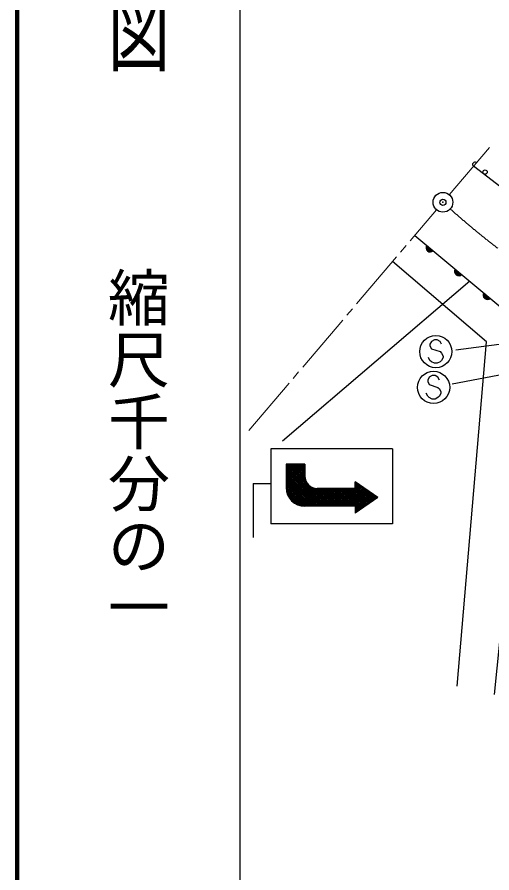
# Model space of a CAD drawing. Units: millimetres, scale not verified. Extents: x 40000 to 680000, y 20000 to 380000.
# Drawn here: x 40000 to 78374, y 242039 to 311148 of the extents above; entities that cross this region are included whole.
import ezdxf
from ezdxf.enums import TextEntityAlignment as Align

# ---------------------------------------------------------------- set-up
doc = ezdxf.new("R2010")
doc.units = ezdxf.units.MM
doc.header["$LTSCALE"] = 1000
doc.header["$PDMODE"] = 32
doc.header["$PDSIZE"] = 500
doc.linetypes.add('CHAIN', pattern=[18.5, 12, -1.5, 3.5, -1.5])
for name, color, linetype, lineweight in [('M-BGD', 7, 'Continuous', 25), ('M-BMK', 2, 'CHAIN', 13), ('M-BMK-HTXT', 7, 'Continuous', 13), ('M-BMK-SRVR', 3, 'Continuous', 25), ('M-STR-STRC', 7, 'Continuous', 25), ('M-TTL', 2, 'Continuous', 140), ('M-TTL-BAND', 7, 'Continuous', 25)]:
    doc.layers.add(name, color=color, linetype=linetype, lineweight=lineweight)
doc.layers.add('M-OTRS', color=6, linetype='Continuous')
doc.styles.add('@ＭＳ ゴシック', font='')
doc.styles.get('@ＭＳ ゴシック').set_extended_font_data('@MS Gothic')

msp = doc.modelspace()

# ---------------------------------------------------------------- linework, layer by layer
at = {"layer": 'M-BGD'}
for points in [[(87524, 291603), (82016, 295173), (76885, 299099)], [(72139, 293523), (81518, 285715), (78558, 256437)], [(75580, 257119), (77948, 284925), (70353, 291424)]]:
    msp.add_lwpolyline(points, dxfattribs=at)
msp.add_circle((77820, 298636), 175, dxfattribs=at)
for centre, radius, start, end in [((76999, 299248), 188, 52.58074, 232.58074), ((73405, 292539), 354, 149.01981, 311.42499), ((73405, 292539), 283, 151.24385, 309.20095), ((73405, 292539), 212, 154.99017, 305.45462), ((73405, 292539), 142, 162.7019, 297.74289), ((73405, 292539), 100, 173.01957, 287.42523), ((75711, 290620), 354, 149.01981, 311.42499), ((75711, 290620), 283, 151.24385, 309.20095), ((75711, 290620), 212, 154.99017, 305.45462), ((75711, 290620), 142, 162.7019, 297.74289), ((75711, 290620), 100, 173.01957, 287.42523), ((78016, 288701), 354, 149.01981, 311.42499), ((78016, 288701), 283, 151.24385, 309.20095), ((78016, 288701), 212, 154.99017, 305.45462), ((78016, 288701), 142, 162.7019, 297.74289), ((78016, 288701), 100, 173.01957, 287.42523)]:
    msp.add_arc(centre, radius, start, end, dxfattribs=at)
at = {"layer": 'M-BMK'}
msp.add_arc((118958, 344809), 65934, 228.19635, 232.52692, dxfattribs=at)
at = {"layer": 'M-BMK-HTXT'}
for p, q in [((74933, 296805), (78173, 300613)), ((71765, 293083), (73896, 295587)), ((70987, 292169), (71441, 292702)), ((67423, 287981), (70663, 291788)), ((66645, 287067), (67099, 287600)), ((63080, 282878), (66321, 286686)), ((62302, 281965), (62756, 282498)), ((58738, 277776), (61978, 281584))]:
    msp.add_line(p, q, dxfattribs=at)
at = {"layer": 'M-BMK-SRVR'}
msp.add_circle((74414, 296196), 800, dxfattribs=at)
at = {"layer": 'M-OTRS'}
msp.add_point((74414, 296196), dxfattribs=at)
at = {"layer": 'M-STR-STRC'}
for p, q in [((76584, 289822), (61444, 276906)), ((73486, 284963), (73368, 284727)), ((73722, 285081), (73486, 284963)), ((73958, 285081), (73722, 285081)), ((74195, 284963), (73958, 285081)), ((74313, 284727), (74195, 284963)), ((81449, 285025), (75455, 284262)), ((73368, 284727), (73368, 284609)), ((73368, 284609), (73486, 284372)), ((73486, 284372), (74195, 284136)), ((74195, 284136), (74313, 284018)), ((73368, 283427), (73249, 283663)), ((73486, 283309), (73368, 283427)), ((74313, 283427), (74195, 283309)), ((74313, 284018), (74431, 283781)), ((74431, 283663), (74313, 283427)), ((74431, 283781), (74431, 283663)), ((73722, 283191), (73486, 283309)), ((73958, 283191), (73722, 283191)), ((74195, 283309), (73958, 283191)), ((75168, 281535), (81213, 282692)), ((73306, 282075), (73188, 281839)), ((73543, 282193), (73306, 282075)), ((73779, 282193), (73543, 282193)), ((74015, 282075), (73779, 282193)), ((74134, 281839), (74015, 282075)), ((73188, 281839), (73188, 281720)), ((73188, 281720), (73306, 281484)), ((73306, 281484), (74015, 281248)), ((73188, 280539), (73070, 280775)), ((74015, 281248), (74134, 281130)), ((74134, 281130), (74252, 280893)), ((74252, 280775), (74134, 280539)), ((74252, 280893), (74252, 280775)), ((73306, 280420), (73188, 280539)), ((73543, 280302), (73306, 280420)), ((73779, 280302), (73543, 280302)), ((74015, 280420), (73779, 280302)), ((74134, 280539), (74015, 280420)), ((70346, 276280), (60501, 276280)), ((60501, 276280), (60501, 270223)), ((70346, 276280), (70346, 270223)), ((61749, 275052), (61749, 273078)), ((63264, 275052), (61749, 275052)), ((61799, 275052), (61749, 275002)), ((61940, 275052), (61749, 274861)), ((62082, 275052), (61749, 274719)), ((62223, 275052), (61749, 274578)), ((62364, 275052), (61749, 274437)), ((62506, 275052), (61749, 274295)), ((62647, 275052), (61749, 274154)), ((62789, 275052), (61749, 274012)), ((62930, 275052), (61749, 273871)), ((63072, 275052), (61749, 273729)), ((63213, 275052), (61749, 273588)), ((61749, 275035), (65134, 271650)), ((63264, 274961), (61749, 273447)), ((61749, 274893), (64992, 271650)), ((63264, 274820), (61749, 273305)), ((61749, 274752), (64851, 271650)), ((63264, 274678), (61749, 273164)), ((61749, 274611), (64710, 271650)), ((61749, 274469), (64568, 271650)), ((63264, 274537), (61754, 273027)), ((63264, 274395), (61770, 272902)), ((61873, 275052), (65275, 271650)), ((62015, 275052), (63322, 273745)), ((62156, 275052), (63275, 273934)), ((62298, 275052), (63264, 274086)), ((62439, 275052), (63264, 274227)), ((62581, 275052), (63264, 274369)), ((62722, 275052), (63264, 274510)), ((62863, 275052), (63264, 274652)), ((63005, 275052), (63264, 274793)), ((63146, 275052), (63264, 274935)), ((63264, 275052), (63264, 274081)), ((61749, 274328), (64427, 271650)), ((61749, 274186), (64285, 271650)), ((61749, 274045), (64144, 271650)), ((61749, 273903), (64002, 271650)), ((61749, 273762), (63861, 271650)), ((63264, 274254), (61794, 272785)), ((63264, 274113), (61826, 272675)), ((63269, 273977), (61865, 272572)), ((63289, 273855), (61909, 272476)), ((63321, 273746), (61959, 272384)), ((59085, 273489), (59085, 269133)), ((59085, 273489), (60501, 273489)), ((61749, 273621), (63720, 271650)), ((61749, 273479), (63578, 271650)), ((61749, 273338), (63437, 271650)), ((61749, 273196), (63295, 271650)), ((61752, 273052), (63151, 271653)), ((63363, 273646), (62015, 272298)), ((63413, 273555), (62075, 272217)), ((63471, 273471), (62140, 272140)), ((63536, 273395), (62210, 272069)), ((63608, 273326), (62284, 272002)), ((63687, 273263), (62363, 271940)), ((63774, 273209), (62448, 271882)), ((63869, 273162), (62537, 271830)), ((63972, 273124), (62631, 271783)), ((64086, 273096), (62732, 271742)), ((64213, 273082), (62838, 271707)), ((64353, 273081), (62952, 271680)), ((64494, 273081), (63074, 271660)), ((64636, 273081), (63206, 271651)), ((64777, 273081), (63347, 271650)), ((64919, 273081), (63488, 271650)), ((65060, 273081), (63630, 271650)), ((65201, 273081), (63771, 271650)), ((65343, 273081), (63912, 271650)), ((63928, 273138), (65417, 271650)), ((65484, 273081), (64054, 271650)), ((64117, 273091), (65558, 271650)), ((65626, 273081), (64195, 271650)), ((67326, 273081), (64264, 273081)), ((64269, 273081), (65699, 271650)), ((65767, 273081), (64337, 271650)), ((64410, 273081), (65841, 271650)), ((65908, 273081), (64478, 271650)), ((64552, 273081), (65982, 271650)), ((66050, 273081), (64620, 271650)), ((64693, 273081), (66124, 271650)), ((66191, 273081), (64761, 271650)), ((64835, 273081), (66265, 271650)), ((66333, 273081), (64902, 271650)), ((64976, 273081), (66407, 271650)), ((66474, 273081), (65044, 271650)), ((65118, 273081), (66548, 271650)), ((66616, 273081), (65185, 271650)), ((65259, 273081), (66689, 271650)), ((66757, 273081), (65327, 271650)), ((65400, 273081), (66831, 271650)), ((66898, 273081), (65468, 271650)), ((65542, 273081), (66972, 271650)), ((67040, 273081), (65609, 271650)), ((65683, 273081), (67114, 271650)), ((67181, 273081), (65751, 271650)), ((65825, 273081), (67255, 271650)), ((67323, 273081), (65892, 271650)), ((65966, 273081), (67692, 271354)), ((67732, 273349), (66034, 271650)), ((66108, 273081), (67776, 271412)), ((67816, 273291), (66175, 271650)), ((66249, 273081), (67859, 271470)), ((67899, 273233), (66317, 271650)), ((66390, 273081), (67943, 271528)), ((67983, 273175), (66458, 271650)), ((66532, 273081), (68026, 271586)), ((68066, 273117), (66599, 271650)), ((66673, 273081), (68110, 271644)), ((68150, 273059), (66741, 271650)), ((66815, 273081), (68193, 271702)), ((68233, 273001), (66882, 271650)), ((66956, 273081), (68277, 271760)), ((67097, 273081), (68360, 271818)), ((67239, 273081), (68443, 271876)), ((69148, 272365), (67326, 273631)), ((67326, 273081), (67326, 273631)), ((67398, 273581), (67326, 273509)), ((67326, 273559), (68777, 272108)), ((67482, 273523), (67326, 273367)), ((67565, 273465), (67326, 273226)), ((67326, 273417), (68694, 272050)), ((67649, 273407), (67326, 273084)), ((67326, 273276), (68610, 271992)), ((67326, 273134), (68527, 271934)), ((67554, 273472), (68861, 272166)), ((68017, 273151), (68944, 272224)), ((61772, 272891), (62990, 271673)), ((61817, 272704), (62803, 271718)), ((61915, 272465), (62564, 271816)), ((68316, 272943), (67024, 271650)), ((68400, 272885), (67165, 271650)), ((68483, 272827), (67307, 271650)), ((68567, 272769), (67326, 271529)), ((68650, 272711), (67326, 271387)), ((68734, 272653), (67326, 271246)), ((68817, 272595), (67326, 271104)), ((69148, 272365), (67326, 271100)), ((68901, 272537), (67776, 271412)), ((68984, 272479), (68239, 271734)), ((68481, 272829), (69028, 272282)), ((69067, 272421), (68702, 272056)), ((68944, 272507), (69111, 272340)), ((67326, 271650), (63095, 271650)), ((67326, 271650), (67326, 271100)), ((67326, 271579), (67609, 271296)), ((67326, 271437), (67525, 271238)), ((67326, 271296), (67442, 271180)), ((67326, 271154), (67359, 271122)), ((70346, 270223), (60501, 270223))]:
    msp.add_line(p, q, dxfattribs=at)
for centre in [(73840, 284136), (73661, 281248)]:
    msp.add_circle(centre, 1300, dxfattribs=at)
for centre, radius in [((64264, 274081), 1000), ((63249, 273150), 1500)]:
    msp.add_arc(centre, radius, 180, 270, dxfattribs=at)
at = {"layer": 'M-TTL'}
msp.add_line((40000, 380000), (40000, 20000), dxfattribs=at)
at = {"layer": 'M-TTL-BAND'}
msp.add_line((58000, 370000), (58000, 20000), dxfattribs=at)

# ---------------------------------------------------------------- texts
at = {"layer": 'M-TTL-BAND', "style": '@ＭＳ ゴシック', "width": 1.4}
msp.add_text('平  面  図', height=3666, rotation=270, dxfattribs=at).set_placement((49777, 306475), align=Align.MIDDLE_RIGHT)
at = {"layer": 'M-TTL-BAND', "style": '@ＭＳ ゴシック'}
msp.add_text('縮尺千分の一', height=3666, rotation=270, dxfattribs=at).set_placement((49777, 261030), align=Align.MIDDLE_RIGHT)

doc.saveas('drawing.dxf')
